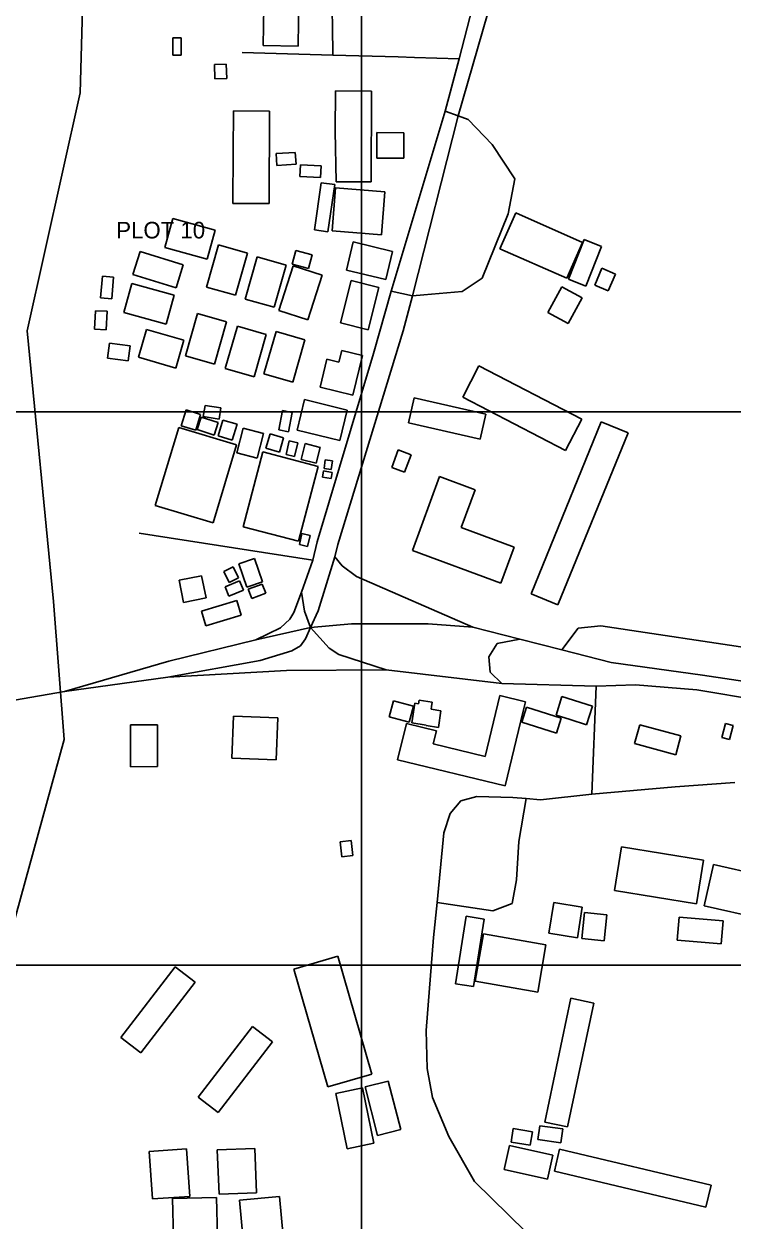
# Model space of a CAD drawing. Header units: metres. Extents: x 375284 to 378017, y 725251 to 730423.
# Drawn here: x 376678 to 376934.3, y 726907.6 to 727340.1 of the extents above; entities that cross this region are included whole.
import ezdxf
from ezdxf.enums import TextEntityAlignment as Align

# ---------------------------------------------------------------- set-up
doc = ezdxf.new("R2010")
doc.units = ezdxf.units.M
for name, color, linetype in [('BUILDINGS', 7, 'Continuous'), ('GRID', 4, 'Continuous'), ('RIVERS', 5, 'Continuous'), ('ROADS', 8, 'Continuous'), ('TEXT', 2, 'Continuous')]:
    doc.layers.add(name, color=color, linetype=linetype)

msp = doc.modelspace()

# ---------------------------------------------------------------- linework, layer by layer
at = {"layer": 'BUILDINGS'}
for p, q in [((376777.12, 727332.07), (376777.54, 727364.84)), ((376764.66, 727346.21), (376764.48, 727332.24)), ((376731.8, 727328.78), (376731.87, 727335.05)), ((376731.87, 727335.05), (376734.88, 727335.02)), ((376734.88, 727335.02), (376734.8, 727328.74)), ((376734.8, 727328.74), (376731.8, 727328.78)), ((376764.48, 727332.24), (376777.12, 727332.07)), ((376746.88, 727325.38), (376751.13, 727325.5)), ((376747.02, 727320.24), (376746.88, 727325.38)), ((376751.13, 727325.5), (376751.28, 727320.36)), ((376751.28, 727320.36), (376747.02, 727320.24)), ((376790.55, 727315.85), (376790.48, 727301.38)), ((376803.6, 727315.79), (376790.55, 727315.85)), ((376803.46, 727283.02), (376803.6, 727315.79)), ((376753.74, 727308.65), (376753.66, 727294.05)), ((376766.79, 727308.57), (376753.74, 727308.65)), ((376766.59, 727275.17), (376766.79, 727308.57)), ((376790.48, 727301.38), (376790.81, 727283.07)), ((376805.48, 727291.64), (376805.54, 727300.87)), ((376805.54, 727300.87), (376815.34, 727300.79)), ((376815.34, 727300.79), (376815.27, 727291.57)), ((376753.66, 727294.05), (376753.55, 727275.25)), ((376769.12, 727293.21), (376776.07, 727293.69)), ((376776.07, 727293.69), (376776.37, 727289.41)), ((376769.42, 727288.93), (376769.12, 727293.21)), ((376776.37, 727289.41), (376769.42, 727288.93)), ((376815.27, 727291.57), (376805.48, 727291.64)), ((376777.71, 727284.93), (376777.93, 727289.21)), ((376785.22, 727284.56), (376777.71, 727284.93)), ((376777.93, 727289.21), (376785.43, 727288.84)), ((376785.43, 727288.84), (376785.22, 727284.56)), ((376782.97, 727265.67), (376785.47, 727282.73)), ((376785.47, 727282.73), (376790.36, 727282.01)), ((376790.36, 727282.01), (376787.86, 727264.95)), ((376789.35, 727265.35), (376790.58, 727280.85)), ((376790.58, 727280.85), (376808.46, 727279.44)), ((376790.81, 727283.07), (376803.46, 727283.02)), ((376808.46, 727279.44), (376807.23, 727263.94)), ((376753.55, 727275.25), (376766.59, 727275.17)), ((376731.81, 727269.77), (376728.95, 727259.29)), ((376747.11, 727265.6), (376731.81, 727269.77)), ((376855.73, 727271.8), (376850.02, 727258.86)), ((376879.86, 727261.15), (376855.73, 727271.8)), ((376744.25, 727255.11), (376747.11, 727265.6)), ((376787.86, 727264.95), (376782.97, 727265.67)), ((376807.23, 727263.94), (376789.35, 727265.35)), ((376728.95, 727259.29), (376744.25, 727255.11)), ((376748.37, 727260.26), (376744.03, 727245.01)), ((376758.84, 727257.28), (376748.37, 727260.26)), ((376797.01, 727261.32), (376794.54, 727251.12)), ((376811.23, 727257.9), (376797.01, 727261.32)), ((376874.15, 727248.2), (376879.86, 727261.15)), ((376874.82, 727247.87), (376880.45, 727262.2)), ((376880.45, 727262.2), (376886.75, 727259.72)), ((376886.75, 727259.72), (376881.11, 727245.39)), ((376719.96, 727257.89), (376717.37, 727249.6)), ((376735.58, 727252.99), (376719.96, 727257.89)), ((376754.48, 727242.03), (376758.84, 727257.28)), ((376762.26, 727255.94), (376757.91, 727240.69)), ((376772.72, 727252.96), (376762.26, 727255.94)), ((376774.97, 727253.34), (376776.27, 727258.2)), ((376776.27, 727258.2), (376782.13, 727256.63)), ((376782.13, 727256.63), (376780.83, 727251.77)), ((376808.76, 727247.69), (376811.23, 727257.9)), ((376850.02, 727258.86), (376874.15, 727248.2)), ((376732.99, 727244.71), (376735.58, 727252.99)), ((376768.38, 727237.71), (376772.72, 727252.96)), ((376775.34, 727252.65), (376770.15, 727236.54)), ((376780.83, 727251.77), (376774.97, 727253.34)), ((376785.81, 727249.27), (376775.34, 727252.65)), ((376794.54, 727251.12), (376799.14, 727250.01)), ((376884.26, 727245.69), (376886.87, 727251.82)), ((376886.87, 727251.82), (376891.78, 727249.73)), ((376705.71, 727241.18), (376706.43, 727248.99)), ((376706.43, 727248.99), (376710.42, 727248.62)), ((376710.42, 727248.62), (376709.71, 727240.82)), ((376716.95, 727246.29), (376714.08, 727235.79)), ((376732.24, 727242.12), (376716.95, 727246.29)), ((376717.37, 727249.6), (376732.99, 727244.71)), ((376780.61, 727233.16), (376785.81, 727249.27)), ((376796.23, 727247.41), (376792.34, 727232.09)), ((376806.27, 727244.87), (376796.23, 727247.41)), ((376799.14, 727250.01), (376808.76, 727247.69)), ((376881.11, 727245.39), (376874.82, 727247.87)), ((376891.78, 727249.73), (376889.17, 727243.61)), ((376729.39, 727231.62), (376732.24, 727242.12)), ((376744.03, 727245.01), (376754.48, 727242.03)), ((376802.37, 727229.55), (376806.27, 727244.87)), ((376872.43, 727245.12), (376867.35, 727235.82)), ((376879.74, 727241.13), (376872.43, 727245.12)), ((376889.17, 727243.61), (376884.26, 727245.69)), ((376709.71, 727240.82), (376705.71, 727241.18)), ((376757.91, 727240.69), (376768.38, 727237.71)), ((376874.66, 727231.83), (376879.74, 727241.13)), ((376703.51, 727229.76), (376703.84, 727236.48)), ((376703.84, 727236.48), (376708.05, 727236.27)), ((376708.05, 727236.27), (376707.72, 727229.55)), ((376714.08, 727235.79), (376729.39, 727231.62)), ((376740.76, 727235.41), (376736.4, 727220.15)), ((376751.22, 727232.43), (376740.76, 727235.41)), ((376770.15, 727236.54), (376780.61, 727233.16)), ((376867.35, 727235.82), (376874.66, 727231.83)), ((376707.72, 727229.55), (376703.51, 727229.76)), ((376722.33, 727229.69), (376719.42, 727219.66)), ((376735.79, 727225.8), (376722.33, 727229.69)), ((376746.87, 727217.17), (376751.22, 727232.43)), ((376755.12, 727230.84), (376750.76, 727215.59)), ((376765.57, 727227.86), (376755.12, 727230.84)), ((376769.1, 727228.93), (376764.75, 727213.68)), ((376779.55, 727225.95), (376769.1, 727228.93)), ((376792.34, 727232.09), (376802.37, 727229.55)), ((376708.24, 727219.27), (376708.92, 727224.69)), ((376708.92, 727224.69), (376716.34, 727223.76)), ((376732.88, 727215.76), (376735.79, 727225.8)), ((376761.23, 727212.61), (376765.57, 727227.86)), ((376775.21, 727210.7), (376779.55, 727225.95)), ((376716.34, 727223.76), (376715.67, 727218.34)), ((376736.4, 727220.15), (376746.87, 727217.17)), ((376792.85, 727222.11), (376791.82, 727217.85)), ((376800.29, 727220.29), (376792.85, 727222.11)), ((376796.82, 727206), (376800.29, 727220.29)), ((376715.67, 727218.34), (376708.24, 727219.27)), ((376719.42, 727219.66), (376732.88, 727215.76)), ((376787.43, 727218.92), (376785, 727208.88)), ((376791.82, 727217.85), (376787.43, 727218.92)), ((376842.44, 727216.59), (376836.55, 727205.26)), ((376879.57, 727197.28), (376842.44, 727216.59)), ((376750.76, 727215.59), (376761.23, 727212.61)), ((376764.75, 727213.68), (376775.21, 727210.7)), ((376785, 727208.88), (376796.82, 727206)), ((376776.72, 727193.35), (376779.41, 727204.35)), ((376779.41, 727204.35), (376794.82, 727200.59)), ((376816.92, 727195.97), (376818.97, 727204.97)), ((376818.97, 727204.97), (376844.95, 727199.04)), ((376836.55, 727205.26), (376873.67, 727185.94)), ((376734.82, 727194.86), (376736.58, 727200.61)), ((376736.58, 727200.61), (376741.86, 727199.01)), ((376741.86, 727199.01), (376740.1, 727193.26)), ((376742.82, 727198.22), (376743.44, 727202.26)), ((376743.44, 727202.26), (376749.19, 727201.36)), ((376749.19, 727201.36), (376748.56, 727197.33)), ((376770.06, 727193.45), (376771.4, 727200.38)), ((376771.4, 727200.38), (376774.91, 727199.71)), ((376774.91, 727199.71), (376773.57, 727192.77)), ((376794.82, 727200.59), (376792.13, 727189.59)), ((376844.95, 727199.04), (376842.9, 727190.04)), ((376733.92, 727194.24), (376725.45, 727166.09)), ((376754.85, 727187.96), (376733.92, 727194.24)), ((376740.1, 727193.26), (376734.82, 727194.86)), ((376740.58, 727193.53), (376741.99, 727197.99)), ((376741.99, 727197.99), (376748.18, 727196.03)), ((376748.56, 727197.33), (376742.82, 727198.22)), ((376748.18, 727196.03), (376746.78, 727191.57)), ((376748.18, 727191.24), (376749.9, 727196.99)), ((376749.9, 727196.99), (376755.03, 727195.47)), ((376755.03, 727195.47), (376753.31, 727189.72)), ((376842.9, 727190.04), (376816.92, 727195.97)), ((376886.64, 727196.36), (376861.24, 727134.23)), ((376873.67, 727185.94), (376879.57, 727197.28)), ((376896.37, 727192.38), (376886.64, 727196.36)), ((376746.78, 727191.57), (376740.58, 727193.53)), ((376753.31, 727189.72), (376748.18, 727191.24)), ((376754.91, 727185.16), (376757.22, 727194.01)), ((376757.22, 727194.01), (376764.55, 727192.09)), ((376764.55, 727192.09), (376762.23, 727183.24)), ((376765.46, 727186.77), (376766.96, 727191.96)), ((376766.96, 727191.96), (376771.86, 727190.54)), ((376773.57, 727192.77), (376770.06, 727193.45)), ((376771.86, 727190.54), (376770.36, 727185.35)), ((376792.13, 727189.59), (376776.72, 727193.35)), ((376870.98, 727130.26), (376896.37, 727192.38)), ((376746.39, 727159.79), (376754.85, 727187.96)), ((376764.33, 727185.47), (376757.23, 727158.43)), ((376784.36, 727180.21), (376764.33, 727185.47)), ((376770.36, 727185.35), (376765.46, 727186.77)), ((376772.71, 727184.49), (376773.83, 727189.42)), ((376773.83, 727189.42), (376776.95, 727188.71)), ((376776.95, 727188.71), (376775.83, 727183.78)), ((376778.23, 727182.77), (376779.65, 727188.45)), ((376779.65, 727188.45), (376785.07, 727187.08)), ((376785.07, 727187.08), (376783.66, 727181.42)), ((376810.89, 727179.86), (376813.27, 727186.17)), ((376813.27, 727186.17), (376817.96, 727184.4)), ((376762.23, 727183.24), (376754.91, 727185.16)), ((376775.83, 727183.78), (376772.71, 727184.49)), ((376783.66, 727181.42), (376778.23, 727182.77)), ((376786.44, 727179.41), (376786.83, 727182.6)), ((376786.83, 727182.6), (376789.47, 727182.28)), ((376789.47, 727182.28), (376789.08, 727179.08)), ((376817.96, 727184.4), (376815.56, 727178.09)), ((376777.27, 727153.18), (376784.36, 727180.21)), ((376785.89, 727176.35), (376786.25, 727178.59)), ((376786.25, 727178.59), (376789.36, 727178.08)), ((376789.08, 727179.08), (376786.44, 727179.41)), ((376789.36, 727178.08), (376788.98, 727175.84)), ((376815.56, 727178.09), (376810.89, 727179.86)), ((376788.98, 727175.84), (376785.89, 727176.35)), ((376828.23, 727176.53), (376818.38, 727149.8)), ((376841, 727171.82), (376828.23, 727176.53)), ((376835.97, 727158.18), (376841, 727171.82)), ((376725.45, 727166.09), (376746.39, 727159.79)), ((376757.23, 727158.43), (376777.27, 727153.18)), ((376777.53, 727151.96), (376778.45, 727155.97)), ((376778.45, 727155.97), (376781.46, 727155.28)), ((376781.46, 727155.28), (376780.52, 727151.26)), ((376855.18, 727151.1), (376835.97, 727158.18)), ((376780.52, 727151.26), (376777.53, 727151.96)), ((376850.35, 727138.01), (376855.18, 727151.1)), ((376755.65, 727145.08), (376761.33, 727147.01)), ((376761.33, 727147.01), (376764.2, 727138.54)), ((376818.38, 727149.8), (376850.35, 727138.01)), ((376750.24, 727142.31), (376753.58, 727143.97)), ((376752.21, 727138.32), (376750.24, 727142.31)), ((376753.58, 727143.97), (376755.56, 727139.98)), ((376758.52, 727136.61), (376755.65, 727145.08)), ((376734.08, 727139.11), (376742.17, 727140.75)), ((376735.71, 727131.04), (376734.08, 727139.11)), ((376742.17, 727140.75), (376743.82, 727132.7)), ((376750.69, 727136.72), (376755.95, 727138.88)), ((376755.56, 727139.98), (376752.21, 727138.32)), ((376755.95, 727138.88), (376757.33, 727135.52)), ((376764.2, 727138.54), (376758.52, 727136.61)), ((376752.07, 727133.35), (376750.69, 727136.72)), ((376757.33, 727135.52), (376752.07, 727133.35)), ((376759.08, 727135.86), (376764.12, 727137.73)), ((376760.32, 727132.53), (376759.08, 727135.86)), ((376765.36, 727134.4), (376760.32, 727132.53)), ((376764.12, 727137.73), (376765.36, 727134.4)), ((376861.24, 727134.23), (376870.98, 727130.26)), ((376743.82, 727132.7), (376735.71, 727131.04)), ((376742.14, 727127.98), (376754.91, 727131.79)), ((376754.91, 727131.79), (376756.49, 727126.49)), ((376743.72, 727122.68), (376742.14, 727127.98)), ((376756.49, 727126.49), (376743.72, 727122.68)), ((376810.03, 727089.73), (376811.57, 727095.56)), ((376811.57, 727095.56), (376818.77, 727093.65)), ((376818.19, 727087.53), (376819.31, 727094.65)), ((376819.31, 727094.65), (376820.56, 727094.46)), ((376820.56, 727094.46), (376820.77, 727095.76)), ((376820.77, 727095.76), (376825.57, 727095.01)), ((376825.57, 727095.01), (376825.34, 727093.53)), ((376849.96, 727097.48), (376844.63, 727075.44)), ((376859.23, 727095.23), (376849.96, 727097.48)), ((376858.41, 727091.84), (376859.23, 727095.23)), ((376872.39, 727097.14), (376870.27, 727090.41)), ((376883.48, 727093.63), (376872.39, 727097.14)), ((376818.77, 727093.65), (376817.23, 727087.82)), ((376825.34, 727093.53), (376825.18, 727092.49)), ((376825.18, 727092.49), (376828.71, 727091.93)), ((376828.71, 727091.93), (376827.76, 727085.94)), ((376856.72, 727084.84), (376858.41, 727091.84)), ((376857.9, 727087.79), (376859.61, 727093.2)), ((376859.61, 727093.2), (376872.12, 727089.24)), ((376870.27, 727090.41), (376875.33, 727088.81)), ((376881.35, 727086.91), (376883.48, 727093.63)), ((376716.46, 727086.82), (376726.21, 727086.84)), ((376716.5, 727071.74), (376716.46, 727086.82)), ((376726.21, 727086.84), (376726.24, 727071.76)), ((376753.19, 727074.84), (376753.78, 727089.99)), ((376753.78, 727089.99), (376769.77, 727089.36)), ((376769.77, 727089.36), (376769.17, 727074.2)), ((376817.23, 727087.82), (376810.03, 727089.73)), ((376816.21, 727087.29), (376813.05, 727074.19)), ((376827.06, 727084.65), (376816.21, 727087.29)), ((376823.34, 727086.72), (376818.19, 727087.53)), ((376823.33, 727086.65), (376823.34, 727086.72)), ((376827.76, 727085.94), (376823.33, 727086.65)), ((376870.42, 727083.83), (376857.9, 727087.79)), ((376872.12, 727089.24), (376870.42, 727083.83)), ((376875.33, 727088.81), (376881.35, 727086.91)), ((376898.67, 727080.12), (376900.53, 727086.92)), ((376900.53, 727086.92), (376915.38, 727082.88)), ((376930.21, 727082.3), (376931.51, 727087.3)), ((376931.51, 727087.3), (376934.23, 727086.59)), ((376934.23, 727086.59), (376932.92, 727081.6)), ((376825.93, 727079.98), (376827.06, 727084.65)), ((376851.86, 727064.79), (376856.72, 727084.84)), ((376915.38, 727082.88), (376913.54, 727076.07)), ((376932.92, 727081.6), (376930.21, 727082.3)), ((376844.63, 727075.44), (376825.93, 727079.98)), ((376913.54, 727076.07), (376898.67, 727080.12)), ((376769.17, 727074.2), (376753.19, 727074.84)), ((376813.05, 727074.19), (376851.86, 727064.79)), ((376726.24, 727071.76), (376716.5, 727071.74)), ((376792.23, 727044.61), (376796.22, 727045.05)), ((376792.83, 727039.16), (376792.23, 727044.61)), ((376796.22, 727045.05), (376796.82, 727039.6)), ((376891.43, 727027), (376893.97, 727042.74)), ((376893.97, 727042.74), (376923.53, 727037.97)), ((376796.82, 727039.6), (376792.83, 727039.16)), ((376923.53, 727037.97), (376920.98, 727022.21)), ((376923.78, 727021.51), (376927.18, 727036.46)), ((376927.18, 727036.46), (376954.72, 727030.2)), ((376920.98, 727022.21), (376891.43, 727027)), ((376867.66, 727011.56), (376869.45, 727022.68)), ((376869.45, 727022.68), (376879.78, 727021.01)), ((376951.32, 727015.23), (376923.78, 727021.51)), ((376833.95, 726993.33), (376837.84, 727017.73)), ((376837.84, 727017.73), (376844.3, 727016.7)), ((376879.78, 727021.01), (376877.99, 727009.9)), ((376879.59, 727009.69), (376880.57, 727019.02)), ((376880.57, 727019.02), (376888.67, 727018.18)), ((376888.67, 727018.18), (376887.7, 727008.85)), ((376914.03, 727009.1), (376914.72, 727017.36)), ((376914.72, 727017.36), (376930.69, 727016.02)), ((376844.3, 727016.7), (376840.42, 726992.3)), ((376930.69, 727016.02), (376930, 727007.77)), ((376841.04, 726994.26), (376844.03, 727011.31)), ((376844.03, 727011.31), (376866.65, 727007.36)), ((376877.99, 727009.9), (376867.66, 727011.56)), ((376887.7, 727008.85), (376879.59, 727009.69)), ((376930, 727007.77), (376914.03, 727009.1)), ((376866.65, 727007.36), (376863.66, 726990.3)), ((376791.45, 727003.24), (376775.5, 726998.64)), ((376803.75, 726960.64), (376791.45, 727003.24)), ((376732.66, 726999.45), (376713.03, 726973.92)), ((376739.9, 726993.88), (376732.66, 726999.45)), ((376775.5, 726998.64), (376787.79, 726956.03)), ((376720.25, 726968.36), (376739.9, 726993.88)), ((376840.42, 726992.3), (376833.95, 726993.33)), ((376863.66, 726990.3), (376841.04, 726994.26)), ((376875.64, 726988.06), (376866.2, 726943.36)), ((376883.91, 726986.28), (376875.64, 726988.06)), ((376874.47, 726941.61), (376883.91, 726986.28)), ((376760.61, 726977.9), (376740.97, 726952.38)), ((376767.84, 726972.33), (376760.61, 726977.9)), ((376713.03, 726973.92), (376720.25, 726968.36)), ((376748.19, 726946.82), (376767.84, 726972.33)), ((376787.79, 726956.03), (376803.75, 726960.64)), ((376809.66, 726958.18), (376801.27, 726956.03)), ((376814.14, 726940.69), (376809.66, 726958.18)), ((376740.97, 726952.38), (376748.19, 726946.82)), ((376800.37, 726955.68), (376790.68, 726953.7)), ((376790.68, 726953.7), (376794.8, 726933.69)), ((376804.49, 726935.68), (376800.37, 726955.68)), ((376801.27, 726956.03), (376805.75, 726938.55)), ((376866.2, 726943.36), (376874.47, 726941.61)), ((376805.75, 726938.55), (376814.14, 726940.69)), ((376854.01, 726936.14), (376854.85, 726941.07)), ((376854.85, 726941.07), (376861.83, 726939.87)), ((376861.83, 726939.87), (376860.99, 726934.95)), ((376863.76, 726937.03), (376864.44, 726942.05)), ((376864.44, 726942.05), (376872.69, 726940.92)), ((376872.69, 726940.92), (376872.01, 726935.91)), ((376794.8, 726933.69), (376804.49, 726935.68)), ((376851.59, 726926.17), (376853.51, 726934.87)), ((376853.51, 726934.87), (376869.11, 726931.45)), ((376860.99, 726934.95), (376854.01, 726936.14)), ((376872.01, 726935.91), (376863.76, 726937.03)), ((376723.31, 726932.75), (376736.76, 726933.68)), ((376724.5, 726915.58), (376723.31, 726932.75)), ((376736.76, 726933.68), (376737.96, 726916.51)), ((376747.88, 726933.31), (376761.4, 726933.83)), ((376748.5, 726917.33), (376747.88, 726933.31)), ((376761.4, 726933.83), (376762.02, 726917.84)), ((376869.11, 726931.45), (376867.19, 726922.73)), ((376869.69, 726925.57), (376871.57, 726933.53)), ((376871.57, 726933.53), (376926.29, 726920.54)), ((376867.19, 726922.73), (376851.59, 726926.17)), ((376924.4, 726912.59), (376869.69, 726925.57)), ((376762.02, 726917.84), (376748.5, 726917.33)), ((376926.29, 726920.54), (376924.4, 726912.59)), ((376737.96, 726916.51), (376724.5, 726915.58)), ((376731.73, 726915.69), (376747.59, 726916.06)), ((376732.06, 726901.51), (376731.73, 726915.69)), ((376747.59, 726916.06), (376747.93, 726901.89)), ((376755.87, 726915.17), (376770.36, 726916.51)), ((376757.21, 726900.81), (376755.87, 726915.17)), ((376770.36, 726916.51), (376771.68, 726902.16))]:
    msp.add_line(p, q, dxfattribs=at)
at = {"layer": 'GRID'}
for p, q in [((376800, 726600), (376800, 728000)), ((376000, 727200), (377400, 727200)), ((376000, 727000), (377400, 727000))]:
    msp.add_line(p, q, dxfattribs=at)
at = {"layer": 'RIVERS'}
for p, q in [((376700.69, 727398.75), (376698.31, 727315.15)), ((376698.31, 727315.15), (376679.2, 727229.16)), ((376679.2, 727229.16), (376688.7, 727131.38)), ((376688.7, 727131.38), (376692.56, 727081.61)), ((376692.56, 727081.61), (376672.04, 727007.01))]:
    msp.add_line(p, q, dxfattribs=at)
at = {"layer": 'ROADS'}
for p, q in [((376882.18, 727508.38), (376835.31, 727327.52)), ((376834.97, 727306.89), (376857.31, 727384.66)), ((376789.46, 727339.23), (376789.17, 727354.61)), ((376789.63, 727328.83), (376789.46, 727339.23)), ((376756.92, 727329.76), (376789.63, 727328.83)), ((376789.63, 727328.83), (376813.27, 727328.15)), ((376813.27, 727328.15), (376819.15, 727327.98)), ((376819.15, 727327.98), (376835.31, 727327.52)), ((376835.31, 727327.52), (376830.16, 727308.54)), ((376830.16, 727308.54), (376810.69, 727243.48)), ((376818.37, 727241.82), (376834.97, 727306.89)), ((376834.97, 727306.89), (376830.16, 727308.54)), ((376838.56, 727305.53), (376834.97, 727306.89)), ((376847.25, 727296.55), (376838.56, 727305.53)), ((376855.4, 727284.17), (376847.25, 727296.55)), ((376852.99, 727271.49), (376855.4, 727284.17)), ((376843.63, 727248.24), (376852.99, 727271.49)), ((376836.38, 727243.41), (376843.63, 727248.24)), ((376810.69, 727243.48), (376804.33, 727221.06)), ((376810.69, 727243.48), (376818.37, 727241.82)), ((376815, 727229.2), (376818.37, 727241.82)), ((376818.37, 727241.82), (376822.53, 727242.27)), ((376822.53, 727242.27), (376836.38, 727243.41)), ((376791.47, 727152.01), (376815, 727229.2)), ((376804.33, 727221.06), (376784.02, 727152.99)), ((376782.43, 727146.36), (376719.59, 727156.05)), ((376784.02, 727152.99), (376782.43, 727146.36)), ((376790.35, 727147.54), (376791.47, 727152.01)), ((376784.31, 727128.06), (376790.35, 727147.54)), ((376792.98, 727144.29), (376790.35, 727147.54)), ((376782.43, 727146.36), (376778.27, 727134.85)), ((376798.21, 727140.5), (376792.98, 727144.29)), ((376840.22, 727122.17), (376798.21, 727140.5)), ((376778.27, 727134.85), (376775.58, 727127.39)), ((376778.27, 727134.85), (376779.38, 727127.9)), ((376774.09, 727125.07), (376770.66, 727121.86)), ((376775.58, 727127.39), (376774.09, 727125.07)), ((376779.38, 727127.9), (376781.51, 727121.99)), ((376781.51, 727121.99), (376784.31, 727128.06)), ((376781.51, 727121.99), (376761.84, 727117.53)), ((376770.66, 727121.86), (376761.84, 727117.53)), ((376779.76, 727117.98), (376781.51, 727121.99)), ((376796.33, 727123.35), (376781.51, 727121.99)), ((376781.51, 727121.99), (376788.35, 727114.55)), ((376824.1, 727123.35), (376796.33, 727123.35)), ((376840.22, 727122.17), (376824.1, 727123.35)), ((376857.24, 727117.83), (376840.22, 727122.17)), ((376872.34, 727113.94), (376878.24, 727121.8)), ((376878.24, 727121.8), (376886.5, 727122.59)), ((376886.5, 727122.59), (376998.49, 727105.8)), ((376761.84, 727117.53), (376730.35, 727109.92)), ((376777.97, 727115.44), (376779.76, 727117.98)), ((376857.24, 727117.83), (376849.03, 727116.19)), ((376872.34, 727113.94), (376857.24, 727117.83)), ((376763.33, 727110.07), (376774.83, 727113.57)), ((376774.83, 727113.57), (376777.97, 727115.44)), ((376788.35, 727114.55), (376791.85, 727112.31)), ((376791.85, 727112.31), (376808.87, 727106.78)), ((376849.03, 727116.19), (376846.04, 727111.41)), ((376890.24, 727109.33), (376872.34, 727113.94)), ((376730.35, 727109.92), (376692.72, 727098.87)), ((376730.05, 727104.09), (376763.33, 727110.07)), ((376846.04, 727111.41), (376846.49, 727105.89)), ((376923.22, 727104.84), (376890.24, 727109.33)), ((376692.72, 727098.87), (376730.05, 727104.09)), ((376730.05, 727104.09), (376772.89, 727106.48)), ((376772.89, 727106.48), (376808.87, 727106.78)), ((376808.87, 727106.78), (376850.67, 727101.85)), ((376846.49, 727105.89), (376850.67, 727101.85)), ((376999.36, 727093.2), (376923.22, 727104.84)), ((376850.67, 727101.85), (376884.74, 727100.83)), ((376884.74, 727100.83), (376883.22, 727061.84)), ((376884.74, 727100.83), (376899.04, 727101.27)), ((376899.04, 727101.27), (376921.14, 727099.48)), ((376921.14, 727099.48), (376995.48, 727087.23)), ((376674.64, 727095.82), (376692.72, 727098.87)), ((376883.22, 727061.84), (376913.38, 727064.51)), ((376913.38, 727064.51), (376934.89, 727066)), ((376835.89, 727059.46), (376841.71, 727060.96)), ((376841.71, 727060.96), (376854.7, 727060.65)), ((376854.7, 727060.65), (376859.46, 727060.23)), ((376859.46, 727060.23), (376856.84, 727044.7)), ((376859.46, 727060.23), (376864.71, 727059.76)), ((376864.71, 727059.76), (376883.22, 727061.84)), ((376832.02, 727054.83), (376835.89, 727059.46)), ((376829.77, 727047.81), (376832.02, 727054.83)), ((376827.29, 727022.64), (376829.77, 727047.81)), ((376856.84, 727044.7), (376856.04, 727030.83)), ((376856.04, 727030.83), (376854.44, 727022.3)), ((376826.04, 727010.04), (376827.29, 727022.64)), ((376847.5, 727019.64), (376827.29, 727022.64)), ((376854.44, 727022.3), (376847.5, 727019.64)), ((376823.36, 726976.45), (376826.04, 727010.04)), ((376823.66, 726962.72), (376823.36, 726976.45)), ((376825.59, 726952.26), (376823.66, 726962.72)), ((376831.56, 726938.09), (376825.59, 726952.26)), ((376840.82, 726921.93), (376831.56, 726938.09)), ((376870.68, 726892.7), (376840.82, 726921.93))]:
    msp.add_line(p, q, dxfattribs=at)

# ---------------------------------------------------------------- texts
at = {"layer": 'TEXT'}
msp.add_text('PLOT 10', height=6, dxfattribs=at).set_placement((376727.42, 727262.58), align=Align.CENTER)

doc.saveas('drawing.dxf')
